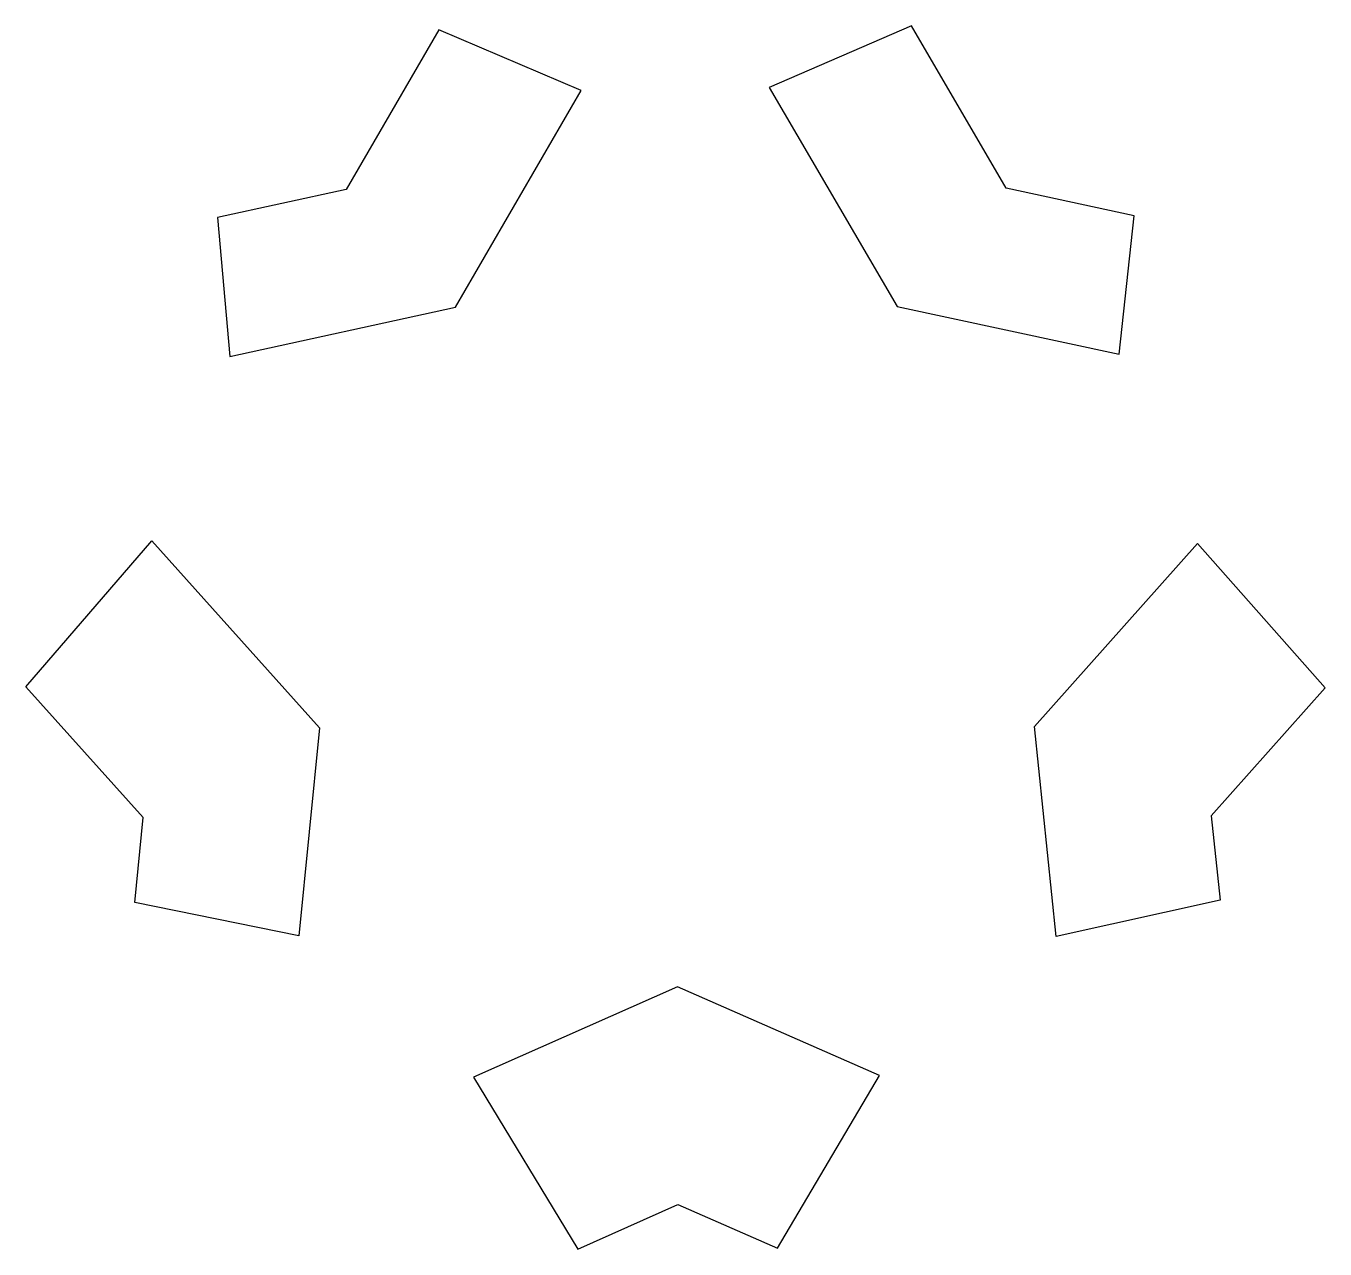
# Model space of a CAD drawing. Extents: x 16.6 to 83.2, y 11.5 to 74.2.
import ezdxf

# ---------------------------------------------------------------- set-up
doc = ezdxf.new("R2010")
doc.units = 0
doc.layers.add('StarSeparator', color=7, linetype='CONTINUOUS')

msp = doc.modelspace()

# ---------------------------------------------------------------- linework, layer by layer
at = {"layer": 'StarSeparator', "color": 7}
for p, q in [((37.787842, 74.014175), (33.037059, 65.824466)), ((45.08587, 70.901529), (37.787842, 74.014175)), ((62.015403, 74.204022), (54.726456, 71.046728)), ((66.881084, 65.883746), (62.015403, 74.204022)), ((38.635477, 59.782957), (45.08587, 70.901529)), ((54.726456, 71.046728), (61.290889, 59.822638)), ((33.037059, 65.824466), (26.445906, 64.38507)), ((73.447766, 64.473783), (66.881084, 65.883746)), ((26.445906, 64.38507), (27.074229, 57.25841)), ((72.670247, 57.37955), (73.447766, 64.473783)), ((27.074229, 57.25841), (38.635477, 59.782957)), ((61.290889, 59.822638), (72.670247, 57.37955)), ((16.619647, 40.327115), (23.074401, 47.813875)), ((23.074401, 47.813875), (31.672468, 38.225942)), ((68.329688, 38.290147), (76.680379, 47.668275)), ((76.680379, 47.668275), (83.226014, 40.26205)), ((22.63529, 33.61829), (16.619647, 40.327115)), ((83.226014, 40.26205), (77.396074, 33.714213)), ((31.672468, 38.225942), (30.610823, 27.554152)), ((69.439266, 27.521191), (68.329688, 38.290147)), ((22.201707, 29.259423), (22.63529, 33.61829)), ((77.396074, 33.714213), (77.84224, 29.383543)), ((77.84224, 29.383543), (69.439266, 27.521191)), ((30.610823, 27.554152), (22.201707, 29.259423)), ((50.024498, 24.942653), (39.561789, 20.310569)), ((60.388054, 20.397843), (50.024498, 24.942653)), ((39.561789, 20.310569), (44.90999, 11.49696)), ((55.152158, 11.535657), (60.388054, 20.397843)), ((44.90999, 11.49696), (50.050659, 13.773062)), ((50.050659, 13.773062), (55.152158, 11.535657))]:
    msp.add_line(p, q, dxfattribs=at)

doc.saveas('drawing.dxf')
